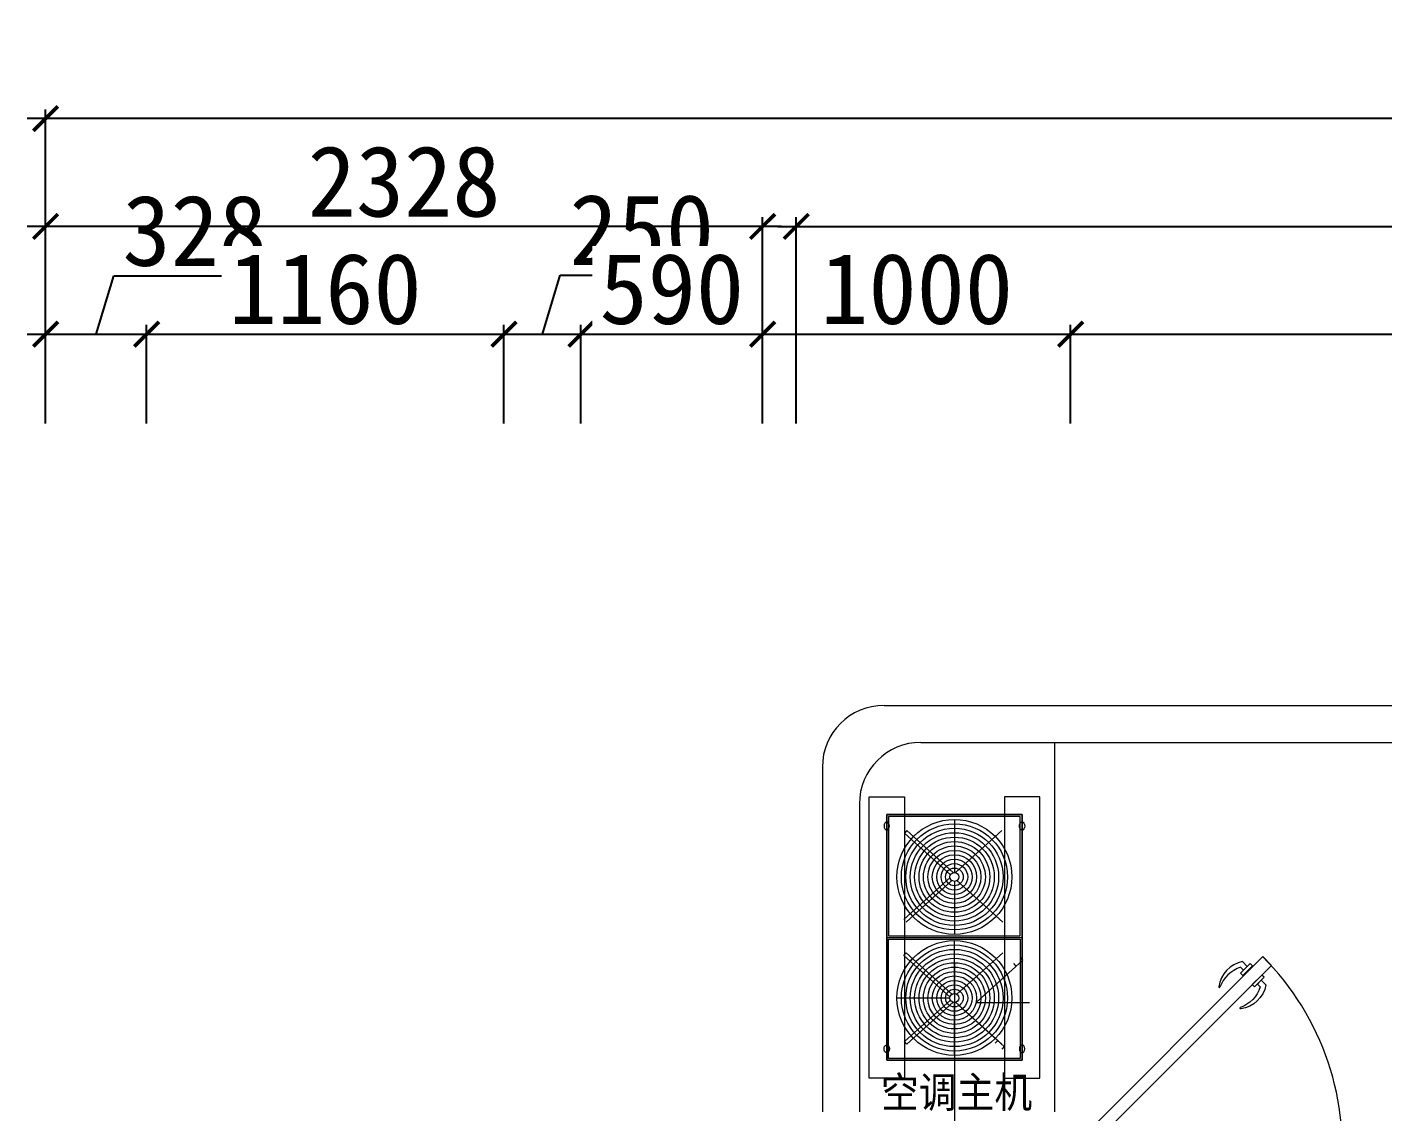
# Model space of a CAD drawing. Header units: millimetres. Extents: x -41640 to 3079702, y -5257903 to 68462.
# Drawn here: x 49676 to 54077, y 17440 to 20963 of the extents above; entities that cross this region are included whole.
import ezdxf

# ---------------------------------------------------------------- set-up
doc = ezdxf.new("R2010")
doc.units = ezdxf.units.MM
doc.header["$LTSCALE"] = 10
doc.linetypes.add('CONTINOUS', pattern=[0])
doc.layers.get('0').update_dxf_attribs({"color": 255})
doc.layers.get('Defpoints').update_dxf_attribs({"color": 255})
doc.layers.add('1强电插座布线图', color=1, linetype='Continuous', lineweight=30)
doc.layers.add('浅线', color=251, linetype='CONTINOUS', lineweight=0)
doc.styles.get("Standard").update_dxf_attribs({"font": ''})
doc.styles.add('夏建东', font='', dxfattribs={"width": 0.85})
doc.styles.add('邓林', font='simhei.ttf')
doc.styles.get('Standard').set_extended_font_data('SimSun')
doc.styles.get('夏建东').set_extended_font_data('SimSun')
doc.dimstyles.get("Standard").update_dxf_attribs({"dimtxt": 0.18, "dimasz": 0.18, "dimexe": 0.18, "dimexo": 0.0625, "dimgap": 0.09, "dimtad": 0, "dimtih": 1, "dimtoh": 1, "dimdec": 4, "dimzin": 0, "dimdsep": 46, "dimtxsty": 'Standard', "dimcen": 0.09, "dimadec": 0, "dimazin": 0, "dimtfac": 1, "dimtdec": 4, "dimtofl": 0, "dimtmove": 0, "dimatfit": 3, "dimfxl": 1, "dimtolj": 1, "dimtzin": 0, "dimarcsym": 0})

# ---------------------------------------------------------------- blocks, each defined once
blk = doc.blocks.new('_ArchTick')
at = {"color": 0, "linetype": 'ByBlock', "const_width": 0.15}
blk.add_lwpolyline([(-0.5, -0.5), (0.5, 0.5)], dxfattribs=at)
blk = doc.blocks.new('*D895')
at = {"layer": 'Defpoints', "color": 0, "lineweight": 30, "ltscale": 0.5}
for p in [(50063.6, 19965.5), (49735.6, 19615.5), (50063.6, 19615.5)]:
    blk.add_point(p, dxfattribs=at)
at = {"layer": '浅线', "color": 8, "lineweight": -2, "ltscale": 0.5}
for p, q in [((49899.6, 19965.5), (49956.6, 20155.5)), ((49956.6, 20155.5), (50483, 20155.5)), ((49735.6, 19675.5), (49735.6, 19995.5)), ((50063.6, 19675.5), (50063.6, 19995.5)), ((49675.6, 19965.5), (50123.6, 19965.5))]:
    blk.add_line(p, q, dxfattribs=at)
at = {"layer": '浅线', "color": 8, "lineweight": -2, "ltscale": 0.5, "xscale": 80, "yscale": 80, "zscale": 80, "rotation": 180}
blk.add_blockref('_ArchTick', (49735.6, 19965.5), dxfattribs=at)
at = {"layer": '浅线', "color": 8, "lineweight": -2, "ltscale": 0.5, "xscale": 80, "yscale": 80, "zscale": 80}
blk.add_blockref('_ArchTick', (50063.6, 19965.5), dxfattribs=at)
at = {"layer": '浅线', "color": 45, "ltscale": 0.5, "insert": (50219.8, 20300.5), "char_height": 230, "attachment_point": 5, "style": '邓林', "bg_fill": 3, "box_fill_scale": 1.1, "bg_fill_color": 256, "bg_fill_true_color": 13158600, "bg_fill_transparency": 15657684}
blk.add_mtext('328', dxfattribs=at)
blk = doc.blocks.new('_Dot')
at = {"color": 0, "linetype": 'ByBlock', "lineweight": -2}
blk.add_line((-0.5, 0), (-1, 0), dxfattribs=at)
at = {"color": 0, "linetype": 'ByBlock', "const_width": 0.5}
blk.add_lwpolyline([(-0.25, 0, 1), (0.25, 0, 1)], format="xyb", close=True, dxfattribs=at)
blk = doc.blocks.new('DOT')
at = {"color": 0, "linetype": 'ByBlock'}
blk.add_line((-0.35, 0), (-1, 0), dxfattribs=at)
at = {"color": 0, "linetype": 'ByBlock', "const_width": 0.35}
blk.add_lwpolyline([(-0.175, 0, 1), (0.175, 0, 1)], format="xyb", close=True, dxfattribs=at)
blk = doc.blocks.new('*D896')
at = {"layer": 'Defpoints', "color": 0, "lineweight": 30, "ltscale": 0.5}
for p in [(51223.6, 19965.5), (50063.6, 19615.5), (51223.6, 19615.5)]:
    blk.add_point(p, dxfattribs=at)
at = {"layer": '浅线', "color": 8, "lineweight": -2, "ltscale": 0.5}
for p, q in [((50063.6, 19675.5), (50063.6, 19995.5)), ((51223.6, 19675.5), (51223.6, 19995.5)), ((50003.6, 19965.5), (51283.6, 19965.5))]:
    blk.add_line(p, q, dxfattribs=at)
at = {"layer": '浅线', "color": 8, "lineweight": -2, "ltscale": 0.5, "xscale": 80, "yscale": 80, "zscale": 80, "rotation": 180}
blk.add_blockref('_ArchTick', (50063.6, 19965.5), dxfattribs=at)
at = {"layer": '浅线', "color": 8, "lineweight": -2, "ltscale": 0.5, "xscale": 80, "yscale": 80, "zscale": 80}
blk.add_blockref('_ArchTick', (51223.6, 19965.5), dxfattribs=at)
at = {"layer": '浅线', "color": 45, "ltscale": 0.5, "insert": (50643.6, 20111.8), "char_height": 230, "attachment_point": 5, "style": '邓林', "bg_fill": 3, "box_fill_scale": 1.1, "bg_fill_color": 256, "bg_fill_true_color": 13158600, "bg_fill_transparency": 15656652}
blk.add_mtext('1160', dxfattribs=at)
blk = doc.blocks.new('*D897')
at = {"layer": 'Defpoints', "color": 0, "lineweight": 30, "ltscale": 0.5}
for p in [(51473.6, 19965.5), (51223.6, 19615.5), (51473.6, 19615.5)]:
    blk.add_point(p, dxfattribs=at)
at = {"layer": '浅线', "color": 8, "lineweight": -2, "ltscale": 0.5}
for p, q in [((51348.6, 19965.5), (51406, 20156.8)), ((51406, 20156.8), (51936.3, 20156.8)), ((51223.6, 19675.5), (51223.6, 19995.5)), ((51473.6, 19675.5), (51473.6, 19995.5)), ((51163.6, 19965.5), (51533.6, 19965.5))]:
    blk.add_line(p, q, dxfattribs=at)
at = {"layer": '浅线', "color": 8, "lineweight": -2, "ltscale": 0.5, "xscale": 80, "yscale": 80, "zscale": 80, "rotation": 180}
blk.add_blockref('_ArchTick', (51223.6, 19965.5), dxfattribs=at)
at = {"layer": '浅线', "color": 8, "lineweight": -2, "ltscale": 0.5, "xscale": 80, "yscale": 80, "zscale": 80}
blk.add_blockref('_ArchTick', (51473.6, 19965.5), dxfattribs=at)
at = {"layer": '浅线', "color": 45, "ltscale": 0.5, "insert": (51671.1, 20303.1), "char_height": 230, "attachment_point": 5, "style": '邓林', "bg_fill": 3, "box_fill_scale": 1.1, "bg_fill_color": 256, "bg_fill_true_color": 13158600, "bg_fill_transparency": 8679632}
blk.add_mtext('250', dxfattribs=at)
blk = doc.blocks.new('*D898')
at = {"layer": 'Defpoints', "color": 0, "lineweight": 30, "ltscale": 0.5}
for p in [(52063.6, 19965.5), (51473.6, 19615.5), (52063.6, 19615.5)]:
    blk.add_point(p, dxfattribs=at)
at = {"layer": '浅线', "color": 8, "lineweight": -2, "ltscale": 0.5}
for p, q in [((51473.6, 19675.5), (51473.6, 19995.5)), ((52063.6, 19675.5), (52063.6, 19995.5)), ((51413.6, 19965.5), (52123.6, 19965.5))]:
    blk.add_line(p, q, dxfattribs=at)
at = {"layer": '浅线', "color": 8, "lineweight": -2, "ltscale": 0.5, "xscale": 80, "yscale": 80, "zscale": 80, "rotation": 180}
blk.add_blockref('_ArchTick', (51473.6, 19965.5), dxfattribs=at)
at = {"layer": '浅线', "color": 8, "lineweight": -2, "ltscale": 0.5, "xscale": 80, "yscale": 80, "zscale": 80}
blk.add_blockref('_ArchTick', (52063.6, 19965.5), dxfattribs=at)
at = {"layer": '浅线', "color": 45, "ltscale": 0.5, "insert": (51768.6, 20111.8), "char_height": 230, "attachment_point": 5, "style": '邓林', "bg_fill": 3, "box_fill_scale": 1.1, "bg_fill_color": 256, "bg_fill_true_color": 13158600, "bg_fill_transparency": 8668880}
blk.add_mtext('590', dxfattribs=at)
blk = doc.blocks.new('*D899')
at = {"layer": 'Defpoints', "color": 0, "lineweight": 30, "ltscale": 0.5}
for p in [(53063.6, 19965.5), (52063.6, 19615.5), (53063.6, 19615.5)]:
    blk.add_point(p, dxfattribs=at)
at = {"layer": '浅线', "color": 8, "lineweight": -2, "ltscale": 0.5}
for p, q in [((52063.6, 19675.5), (52063.6, 19995.5)), ((53063.6, 19675.5), (53063.6, 19995.5)), ((52003.6, 19965.5), (53123.6, 19965.5))]:
    blk.add_line(p, q, dxfattribs=at)
at = {"layer": '浅线', "color": 8, "lineweight": -2, "ltscale": 0.5, "xscale": 80, "yscale": 80, "zscale": 80, "rotation": 180}
blk.add_blockref('_ArchTick', (52063.6, 19965.5), dxfattribs=at)
at = {"layer": '浅线', "color": 8, "lineweight": -2, "ltscale": 0.5, "xscale": 80, "yscale": 80, "zscale": 80}
blk.add_blockref('_ArchTick', (53063.6, 19965.5), dxfattribs=at)
at = {"layer": '浅线', "color": 45, "ltscale": 0.5, "insert": (52563.6, 20111.8), "char_height": 230, "attachment_point": 5, "style": '邓林', "bg_fill": 3, "box_fill_scale": 1.1, "bg_fill_color": 256, "bg_fill_true_color": 13158600, "bg_fill_transparency": 8661520}
blk.add_mtext('1000', dxfattribs=at)
blk = doc.blocks.new('*D900')
at = {"layer": 'Defpoints', "color": 0, "lineweight": 30, "ltscale": 0.5}
for p in [(56613.6, 19965.5), (53063.6, 19615.5), (56613.6, 19615.5)]:
    blk.add_point(p, dxfattribs=at)
at = {"layer": '浅线', "color": 8, "lineweight": -2, "ltscale": 0.5}
for p, q in [((53063.6, 19675.5), (53063.6, 19995.5)), ((56613.6, 19675.5), (56613.6, 19995.5)), ((53003.6, 19965.5), (56673.6, 19965.5))]:
    blk.add_line(p, q, dxfattribs=at)
at = {"layer": '浅线', "color": 8, "lineweight": -2, "ltscale": 0.5, "xscale": 80, "yscale": 80, "zscale": 80, "rotation": 180}
blk.add_blockref('_ArchTick', (53063.6, 19965.5), dxfattribs=at)
at = {"layer": '浅线', "color": 8, "lineweight": -2, "ltscale": 0.5, "xscale": 80, "yscale": 80, "zscale": 80}
blk.add_blockref('_ArchTick', (56613.6, 19965.5), dxfattribs=at)
at = {"layer": '浅线', "color": 45, "ltscale": 0.5, "insert": (54838.6, 20111.8), "char_height": 230, "attachment_point": 5, "style": '邓林', "bg_fill": 3, "box_fill_scale": 1.1, "bg_fill_color": 256, "bg_fill_true_color": 13158600, "bg_fill_transparency": 15656652}
blk.add_mtext('3550', dxfattribs=at)
blk = doc.blocks.new('*D912')
at = {"layer": 'Defpoints', "color": 0, "lineweight": 30, "ltscale": 0.5}
for p in [(49735.6, 20665.5), (49735.6, 19615.5), (65335.6, 19615.5)]:
    blk.add_point(p, dxfattribs=at)
at = {"layer": '浅线', "color": 8, "lineweight": -2, "ltscale": 0.5}
for p, q in [((49735.6, 19675.5), (49735.6, 20695.5)), ((65335.6, 19675.5), (65335.6, 20695.5)), ((65395.6, 20665.5), (49675.6, 20665.5))]:
    blk.add_line(p, q, dxfattribs=at)
at = {"layer": '浅线', "color": 8, "lineweight": -2, "ltscale": 0.5, "xscale": 80, "yscale": 80, "zscale": 80, "rotation": 180}
blk.add_blockref('_ArchTick', (49735.6, 20665.5), dxfattribs=at)
at = {"layer": '浅线', "color": 8, "lineweight": -2, "ltscale": 0.5, "xscale": 80, "yscale": 80, "zscale": 80}
blk.add_blockref('_ArchTick', (65335.6, 20665.5), dxfattribs=at)
at = {"layer": '浅线', "color": 45, "ltscale": 0.5, "insert": (57535.6, 20811.8), "char_height": 230, "attachment_point": 5, "style": '邓林', "bg_fill": 3, "box_fill_scale": 1.1, "bg_fill_color": 256, "bg_fill_true_color": 13158600, "bg_fill_transparency": 8429068}
blk.add_mtext('15600', dxfattribs=at)
blk = doc.blocks.new('*D964')
at = {"layer": 'Defpoints', "color": 0, "lineweight": 30, "ltscale": 0.5}
for p in [(57422.6, 20315.5), (57422.6, 19715.5), (52172.6, 19615.5)]:
    blk.add_point(p, dxfattribs=at)
at = {"layer": '浅线', "color": 8, "lineweight": -2, "ltscale": 0.5}
for p, q in [((52172.6, 19675.5), (52172.6, 20345.5)), ((57422.6, 19775.5), (57422.6, 20345.5)), ((52112.6, 20315.5), (57482.6, 20315.5))]:
    blk.add_line(p, q, dxfattribs=at)
at = {"layer": '浅线', "color": 8, "lineweight": -2, "ltscale": 0.5, "xscale": 80, "yscale": 80, "zscale": 80, "rotation": 180}
blk.add_blockref('_ArchTick', (52172.6, 20315.5), dxfattribs=at)
at = {"layer": '浅线', "color": 8, "lineweight": -2, "ltscale": 0.5, "xscale": 80, "yscale": 80, "zscale": 80}
blk.add_blockref('_ArchTick', (57422.6, 20315.5), dxfattribs=at)
at = {"layer": '浅线', "color": 45, "ltscale": 0.5, "insert": (54797.6, 20461.8), "char_height": 230, "attachment_point": 5, "style": '邓林', "bg_fill": 3, "box_fill_scale": 1.1, "bg_fill_color": 256, "bg_fill_true_color": 13158600, "bg_fill_transparency": 8409932}
blk.add_mtext('5250', dxfattribs=at)
blk = doc.blocks.new('*D973')
at = {"layer": 'Defpoints', "color": 0, "lineweight": 30, "ltscale": 0.5}
for p in [(49735.6, 20315.5), (49735.6, 19615.5), (52063.6, 19615.5)]:
    blk.add_point(p, dxfattribs=at)
at = {"layer": '浅线', "color": 8, "lineweight": -2, "ltscale": 0.5}
for p, q in [((49735.6, 19675.5), (49735.6, 20345.5)), ((52063.6, 19675.5), (52063.6, 20345.5)), ((52123.6, 20315.5), (49675.6, 20315.5))]:
    blk.add_line(p, q, dxfattribs=at)
at = {"layer": '浅线', "color": 8, "lineweight": -2, "ltscale": 0.5, "xscale": 80, "yscale": 80, "zscale": 80, "rotation": 180}
blk.add_blockref('_ArchTick', (49735.6, 20315.5), dxfattribs=at)
at = {"layer": '浅线', "color": 8, "lineweight": -2, "ltscale": 0.5, "xscale": 80, "yscale": 80, "zscale": 80}
blk.add_blockref('_ArchTick', (52063.6, 20315.5), dxfattribs=at)
at = {"layer": '浅线', "color": 45, "ltscale": 0.5, "insert": (50899.6, 20460.5), "char_height": 230, "attachment_point": 5, "style": '邓林', "bg_fill": 3, "box_fill_scale": 1.1, "bg_fill_color": 256, "bg_fill_true_color": 13158600, "bg_fill_transparency": 15656136}
blk.add_mtext('2328', dxfattribs=at)

msp = doc.modelspace()

# ---------------------------------------------------------------- linework, layer by layer
at = {"layer": '1强电插座布线图', "lineweight": 0, "ltscale": 0.1}
msp.add_lwpolyline([(52686.2, 17924.5), (52686.2, 9361.7, 0.414214), (52786.2, 9261.7), (53807.6, 9261.7)], format="xyb", dxfattribs=at)
at = {"layer": '浅线', "ltscale": 0.5}
for p, q in [((52457.6, 18759.8), (55145.1, 18759.8)), ((52577.6, 18639.8), (55177.6, 18639.8)), ((53011.8, 17439.8), (53011.8, 18639.8)), ((53011.8, 17439.8), (53011.8, 18639.8)), ((52257.6, 18559.8), (52257.6, 17439.8)), ((52409.2, 17549.8), (52409.2, 18462.7)), ((52409.2, 18462.7), (52524, 18462.7)), ((52524, 18462.7), (52524, 17549.8)), ((52963.2, 18462.7), (52848.4, 18462.7)), ((52848.4, 18462.7), (52848.4, 17549.8)), ((52963.2, 17549.8), (52963.2, 18462.7)), ((52377.6, 18439.8), (52377.6, 17439.8)), ((52905.8, 18405.3), (52466.6, 18405.3)), ((52466.6, 18405.3), (52466.6, 18006.3)), ((52905.8, 18405.3), (52466.6, 18405.3)), ((52466.6, 18405.3), (52466.6, 18006.3)), ((52466.6, 17607.3), (52466.6, 18405.3)), ((52466.6, 18405.3), (52905.8, 18405.3)), ((52905.8, 18405.3), (52466.6, 18405.3)), ((52466.6, 18405.3), (52466.6, 17607.3)), ((52900, 18399.5), (52472.3, 18399.5)), ((52472.3, 18399.5), (52472.3, 18012)), ((52900, 18012), (52900, 18399.5)), ((52905.8, 18006.3), (52905.8, 18405.3)), ((52905.8, 18006.3), (52905.8, 18405.3)), ((52905.8, 18405.3), (52905.8, 17607.3)), ((52905.8, 17607.3), (52905.8, 18405.3)), ((52686.2, 18389.5), (52686.2, 18217.3)), ((52532, 18353.2), (52524.3, 18344.7)), ((52673.4, 18209.6), (52524.3, 18344.7)), ((52682.6, 18216.8), (52532, 18353.2)), ((52840.3, 18353.1), (52689.8, 18216.8)), ((52672, 18200.7), (52521.5, 18064.3)), ((52678.3, 18190.9), (52529.2, 18055.8)), ((52686.2, 18188.6), (52686.2, 18016.3)), ((52843.3, 18055.7), (52694, 18190.9)), ((52542.7, 18083.6), (52550.4, 18075.1)), ((52466.6, 18006.3), (52905.8, 18006.3)), ((52466.6, 17607.3), (52466.6, 18006.3)), ((52466.6, 18006.3), (52905.8, 18006.3)), ((52466.6, 17607.3), (52466.6, 18006.3)), ((52472.3, 18012), (52900, 18012)), ((52905.8, 18006.3), (52905.8, 17607.3)), ((52905.8, 18006.3), (52905.8, 17607.3)), ((52472.3, 17613), (52472.3, 18000.5)), ((52472.3, 18000.5), (52900, 18000.5)), ((52686.2, 17824), (52686.2, 17996.2)), ((52900, 18000.5), (52900, 17613)), ((52521.5, 17948.2), (52529.2, 17956.8)), ((52672, 17811.9), (52521.5, 17948.2)), ((52678.3, 17821.6), (52529.2, 17956.8)), ((52542.7, 17929), (52550.4, 17937.5)), ((52843.3, 17956.8), (52694, 17821.6)), ((52908.3, 17932.3), (52757.8, 17795.9)), ((52887, 17913), (52879.4, 17921.6)), ((52908.3, 17932.3), (52900.7, 17940.9)), ((53687, 17943.9), (53063.6, 17319.8)), ((53091.9, 17291.5), (53715.3, 17915.6)), ((53615.4, 17890.6), (53646.5, 17921.7)), ((53637.2, 17912.4), (53621.6, 17927.9)), ((53646.5, 17921.7), (53653.9, 17914.3)), ((53715.3, 17915.6), (53687, 17943.9)), ((53615.2, 17909.4), (53624.7, 17900)), ((53622.9, 17883.2), (53615.4, 17890.6)), ((53653.9, 17914.3), (53622.9, 17883.2)), ((53624.7, 17900), (53637.2, 17912.4)), ((53684, 17884.2), (53652.9, 17853.1)), ((53660.4, 17845.7), (53691.5, 17876.8)), ((53691.5, 17876.8), (53684, 17884.2)), ((53652.9, 17853.1), (53660.4, 17845.7)), ((53669.7, 17855), (53682.1, 17867.4)), ((53679.2, 17845.5), (53669.7, 17855)), ((53682.1, 17867.4), (53697.7, 17851.9)), ((52671.8, 17809.6), (52499.6, 17809.6)), ((52673.4, 17803), (52524.3, 17667.9)), ((52682.6, 17795.7), (52532, 17659.4)), ((52686.2, 17623), (52686.2, 17795.3)), ((52840.3, 17659.4), (52689.8, 17795.7)), ((52848.1, 17651.8), (52698.9, 17787)), ((52930.2, 17793.7), (52757.9, 17793.7)), ((52532, 17659.4), (52524.3, 17667.9)), ((52553.3, 17678.6), (52545.6, 17687.1)), ((52826.8, 17671.1), (52819, 17662.7)), ((52848.1, 17651.8), (52840.3, 17643.4)), ((52905.8, 17607.3), (52466.6, 17607.3)), ((52905.8, 17607.3), (52466.6, 17607.3)), ((52905.8, 17607.3), (52466.6, 17607.3)), ((52466.6, 17607.3), (52905.8, 17607.3)), ((52900, 17613), (52472.3, 17613)), ((52524, 17549.8), (52409.2, 17549.8)), ((52848.4, 17549.8), (52963.2, 17549.8))]:
    msp.add_line(p, q, dxfattribs=at)
for centre, radius in [((52686.2, 18202.9), 186.6), ((52686.2, 18202.9), 172.2), ((52686.2, 18202.9), 157.9), ((52686.2, 18202.9), 143.5), ((52686.2, 18202.9), 129.2), ((52686.2, 18202.9), 114.8), ((52686.2, 18202.9), 100.5), ((52686.2, 18202.9), 86.1), ((52686.2, 18202.9), 71.8), ((52686.2, 18202.9), 57.4), ((52686.2, 18202.9), 43.1), ((52686.2, 18202.9), 28.7), ((52686.2, 18202.9), 14.4), ((52686.2, 17809.6), 186.6), ((52686.2, 17809.6), 172.2), ((52686.2, 17809.6), 157.9), ((52686.2, 17809.6), 143.5), ((52686.2, 17809.6), 129.2), ((52686.2, 17809.6), 114.8), ((52686.2, 17809.6), 100.5), ((52686.2, 17809.6), 86.1), ((52686.2, 17809.6), 71.8), ((52686.2, 17809.6), 57.4), ((52686.2, 17809.6), 43.1), ((52686.2, 17809.6), 28.7), ((52686.2, 17809.6), 14.4)]:
    msp.add_circle(centre, radius, dxfattribs=at)
for centre, radius, start, end in [((52457.6, 18559.8), 200, 90, 180), ((52577.6, 18439.8), 200, 90, 180), ((53063.6, 17319.8), 882.1, 352.1817, 45.0285)]:
    msp.add_arc(centre, radius, start, end, dxfattribs=at)
at = {"layer": '浅线', "ltscale": 0.5, "extrusion": (0, 0, -1)}
for centre, major_axis in [((52466.6, 18368), (0, 13.2)), ((52905.8, 17644.6), (0, -13.2))]:
    msp.add_ellipse(centre, major_axis=major_axis, ratio=0.652174, dxfattribs=at)
at = {"layer": '浅线', "ltscale": 0.5}
for centre, major_axis in [((52905.8, 18368), (0, 13.2)), ((52466.6, 17644.6), (0, -13.2))]:
    msp.add_ellipse(centre, major_axis=major_axis, ratio=0.652174, dxfattribs=at)
for centre, major_axis, start_param, end_param in [((53640.4, 17832.9), (96.8, 0.1), 1.764562, 3.000974), ((53648.3, 17808), (106.7, 0.1), 1.885046, 2.79053), ((53546.5, 17845.8), (2.08, 0), 2.873729, 5.638902)]:
    msp.add_ellipse(centre, major_axis=major_axis, ratio=1, start_param=start_param, end_param=end_param, dxfattribs=at)
at = {"layer": '浅线', "ltscale": 0.5, "extrusion": (0, 0, -1)}
for centre, major_axis, start_param, end_param in [((53577.8, 17878.5), (-0.1, 106.7), 1.886697, 2.792182), ((53602.7, 17870.6), (-0.1, 96.8), 1.766213, 3.002625), ((53615.7, 17776.7), (0, 2.08), 2.87538, 5.640553)]:
    msp.add_ellipse(centre, major_axis=major_axis, ratio=1, start_param=start_param, end_param=end_param, dxfattribs=at)

# ---------------------------------------------------------------- texts
at = {"layer": '浅线', "ltscale": 0.5, "style": '夏建东', "width": 0.9}
msp.add_text('空调主机', height=100, dxfattribs=at).set_placement((52447.7, 17453.5))

# ---------------------------------------------------------------- dimensions: what is measured, and where the dimension line sits
at = {"layer": '浅线', "ltscale": 0.5}
dim = msp.add_linear_dim(base=(50063.6, 19965.5), p1=(49735.6, 19615.5), p2=(50063.6, 19615.5), dimstyle='Standard', override={"dimtxt": 230, "dimasz": 80, "dimexe": 30, "dimexo": 60, "dimgap": 30, "dimtad": 1, "dimtih": 0, "dimtoh": 0, "dimdec": 0, "dimzin": 8, "dimdsep": 44, "dimtxsty": '邓林', "dimblk": 'ArchTick', "dimcen": 2.5, "dimdle": 60, "dimclrd": 8, "dimclre": 8, "dimclrt": 45, "dimtdec": 0, "dimtofl": 1, "dimtmove": 1, "dimldrblk": 'Dot', "dimfxl": 5, "dimtfill": 1, "dimtolj": 0, "dimtzin": 8}, dxfattribs=at)
dim.commit()
dim.dimension.update_dxf_attribs({"geometry": '*D895', "text_midpoint": (49986.6, 20300.5)})

# ---------------------------------------------------------------- next in the draw order: dimensions: what is measured, and where the dimension line sits
dim = msp.add_linear_dim(base=(51223.6, 19965.5), p1=(50063.6, 19615.5), p2=(51223.6, 19615.5), dimstyle='Standard', override={"dimtxt": 230, "dimasz": 80, "dimexe": 30, "dimexo": 60, "dimgap": 30, "dimtad": 1, "dimtih": 0, "dimtoh": 0, "dimdec": 0, "dimzin": 8, "dimdsep": 44, "dimtxsty": '邓林', "dimblk": 'ArchTick', "dimcen": 2.5, "dimdle": 60, "dimclrd": 8, "dimclre": 8, "dimclrt": 45, "dimtdec": 0, "dimtofl": 1, "dimtmove": 1, "dimldrblk": 'Dot', "dimfxl": 5, "dimtfill": 1, "dimtolj": 0, "dimtzin": 8}, dxfattribs=at)
dim.commit()
dim.dimension.update_dxf_attribs({"geometry": '*D896', "text_midpoint": (50643.6, 20111.8)})

# ---------------------------------------------------------------- next in the draw order: dimensions: what is measured, and where the dimension line sits
dim = msp.add_linear_dim(base=(51473.6, 19965.5), p1=(51223.6, 19615.5), p2=(51473.6, 19615.5), dimstyle='Standard', override={"dimtxt": 230, "dimasz": 80, "dimexe": 30, "dimexo": 60, "dimgap": 30, "dimtad": 1, "dimtih": 0, "dimtoh": 0, "dimdec": 0, "dimzin": 8, "dimdsep": 44, "dimtxsty": '邓林', "dimblk": 'ArchTick', "dimcen": 2.5, "dimdle": 60, "dimclrd": 8, "dimclre": 8, "dimclrt": 45, "dimtdec": 0, "dimtofl": 1, "dimtmove": 1, "dimldrblk": 'Dot', "dimfxl": 5, "dimtfill": 1, "dimtolj": 0, "dimtzin": 8}, dxfattribs=at)
dim.commit()
dim.dimension.update_dxf_attribs({"geometry": '*D897', "text_midpoint": (51436, 20303.1)})

# ---------------------------------------------------------------- next in the draw order: dimensions: what is measured, and where the dimension line sits
dim = msp.add_linear_dim(base=(52063.6, 19965.5), p1=(51473.6, 19615.5), p2=(52063.6, 19615.5), dimstyle='Standard', override={"dimtxt": 230, "dimasz": 80, "dimexe": 30, "dimexo": 60, "dimgap": 30, "dimtad": 1, "dimtih": 0, "dimtoh": 0, "dimdec": 0, "dimzin": 8, "dimdsep": 44, "dimtxsty": '邓林', "dimblk": 'ArchTick', "dimcen": 2.5, "dimdle": 60, "dimclrd": 8, "dimclre": 8, "dimclrt": 45, "dimtdec": 0, "dimtofl": 1, "dimtmove": 1, "dimldrblk": 'Dot', "dimfxl": 5, "dimtfill": 1, "dimtolj": 0, "dimtzin": 8}, dxfattribs=at)
dim.commit()
dim.dimension.update_dxf_attribs({"geometry": '*D898', "text_midpoint": (51768.6, 20111.8)})

# ---------------------------------------------------------------- next in the draw order: dimensions: what is measured, and where the dimension line sits
dim = msp.add_linear_dim(base=(53063.6, 19965.5), p1=(52063.6, 19615.5), p2=(53063.6, 19615.5), dimstyle='Standard', override={"dimtxt": 230, "dimasz": 80, "dimexe": 30, "dimexo": 60, "dimgap": 30, "dimtad": 1, "dimtih": 0, "dimtoh": 0, "dimdec": 0, "dimzin": 8, "dimdsep": 44, "dimtxsty": '邓林', "dimblk": 'ArchTick', "dimcen": 2.5, "dimdle": 60, "dimclrd": 8, "dimclre": 8, "dimclrt": 45, "dimtdec": 0, "dimtofl": 1, "dimtmove": 1, "dimldrblk": 'Dot', "dimfxl": 5, "dimtfill": 1, "dimtolj": 0, "dimtzin": 8}, dxfattribs=at)
dim.commit()
dim.dimension.update_dxf_attribs({"geometry": '*D899', "text_midpoint": (52563.6, 20111.8)})

# ---------------------------------------------------------------- next in the draw order: dimensions: what is measured, and where the dimension line sits
dim = msp.add_linear_dim(base=(56613.6, 19965.5), p1=(53063.6, 19615.5), p2=(56613.6, 19615.5), dimstyle='Standard', override={"dimtxt": 230, "dimasz": 80, "dimexe": 30, "dimexo": 60, "dimgap": 30, "dimtad": 1, "dimtih": 0, "dimtoh": 0, "dimdec": 0, "dimzin": 8, "dimdsep": 44, "dimtxsty": '邓林', "dimblk": 'ArchTick', "dimcen": 2.5, "dimdle": 60, "dimclrd": 8, "dimclre": 8, "dimclrt": 45, "dimtdec": 0, "dimtofl": 1, "dimtmove": 1, "dimldrblk": 'Dot', "dimfxl": 5, "dimtfill": 1, "dimtolj": 0, "dimtzin": 8}, dxfattribs=at)
dim.commit()
dim.dimension.update_dxf_attribs({"geometry": '*D900', "text_midpoint": (54838.6, 20111.8)})

# ---------------------------------------------------------------- next in the draw order: dimensions: what is measured, and where the dimension line sits
dim = msp.add_linear_dim(base=(49735.6, 20665.5), p1=(65335.6, 19615.5), p2=(49735.6, 19615.5), dimstyle='Standard', override={"dimtxt": 230, "dimasz": 80, "dimexe": 30, "dimexo": 60, "dimgap": 30, "dimtad": 1, "dimtih": 0, "dimtoh": 0, "dimdec": 0, "dimzin": 8, "dimdsep": 44, "dimtxsty": '邓林', "dimblk": 'ArchTick', "dimcen": 2.5, "dimdle": 60, "dimclrd": 8, "dimclre": 8, "dimclrt": 45, "dimtdec": 0, "dimtofl": 1, "dimtmove": 1, "dimldrblk": 'Dot', "dimfxl": 5, "dimtfill": 1, "dimtolj": 0, "dimtzin": 8}, dxfattribs=at)
dim.commit()
dim.dimension.update_dxf_attribs({"geometry": '*D912', "text_midpoint": (57535.6, 20811.8)})

# ---------------------------------------------------------------- next in the draw order: dimensions: what is measured, and where the dimension line sits
dim = msp.add_linear_dim(base=(57422.6, 20315.5), p1=(52172.6, 19615.5), p2=(57422.6, 19715.5), dimstyle='Standard', override={"dimtxt": 230, "dimasz": 80, "dimexe": 30, "dimexo": 60, "dimgap": 30, "dimtad": 1, "dimtih": 0, "dimtoh": 0, "dimdec": 0, "dimzin": 8, "dimdsep": 44, "dimtxsty": '邓林', "dimblk": 'ArchTick', "dimcen": 2.5, "dimdle": 60, "dimclrd": 8, "dimclre": 8, "dimclrt": 45, "dimtdec": 0, "dimtofl": 1, "dimtmove": 1, "dimldrblk": 'Dot', "dimfxl": 5, "dimtfill": 1, "dimtolj": 0, "dimtzin": 8}, dxfattribs=at)
dim.commit()
dim.dimension.update_dxf_attribs({"geometry": '*D964', "text_midpoint": (54797.6, 20461.8)})

# ---------------------------------------------------------------- next in the draw order: dimensions: what is measured, and where the dimension line sits
dim = msp.add_linear_dim(base=(49735.6, 20315.5), p1=(52063.6, 19615.5), p2=(49735.6, 19615.5), dimstyle='Standard', override={"dimtxt": 230, "dimasz": 80, "dimexe": 30, "dimexo": 60, "dimgap": 30, "dimtad": 1, "dimtih": 0, "dimtoh": 0, "dimdec": 0, "dimzin": 8, "dimdsep": 44, "dimtxsty": '邓林', "dimblk": 'ArchTick', "dimcen": 2.5, "dimdle": 60, "dimclrd": 8, "dimclre": 8, "dimclrt": 45, "dimtdec": 0, "dimtofl": 1, "dimtmove": 1, "dimldrblk": 'Dot', "dimfxl": 5, "dimtfill": 1, "dimtolj": 0, "dimtzin": 8}, dxfattribs=at)
dim.commit()
dim.dimension.update_dxf_attribs({"geometry": '*D973', "text_midpoint": (50899.6, 20460.5)})

doc.saveas('drawing.dxf')
